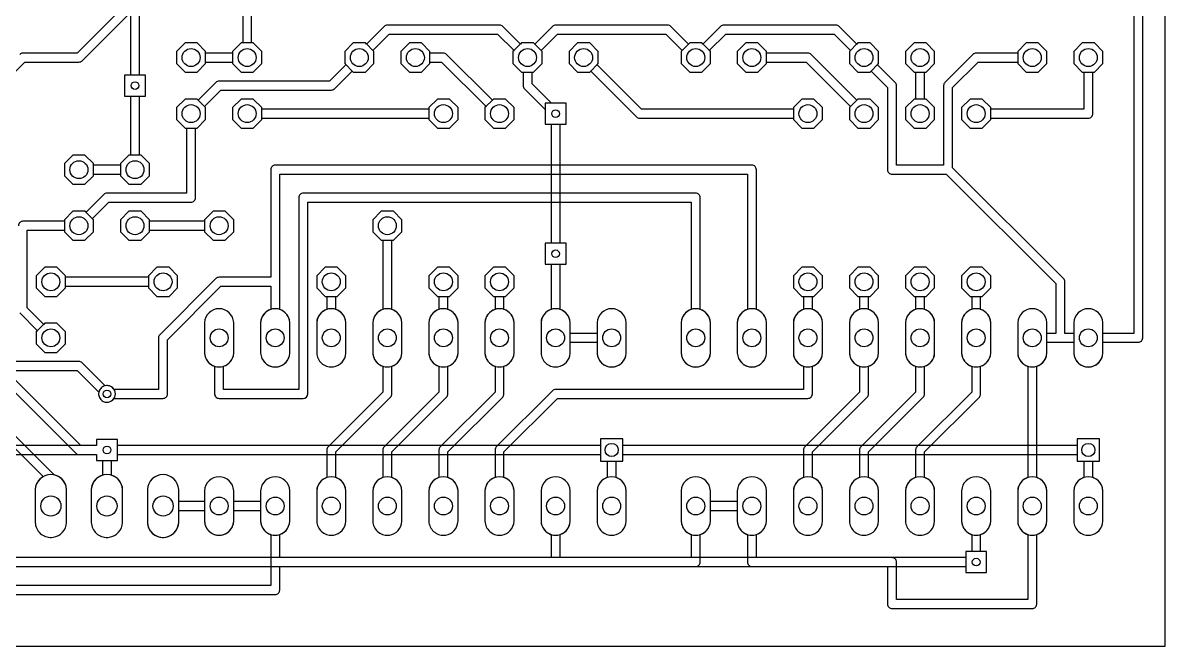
# Model space of a CAD drawing. Header units: millimetres. Extents: x 0 to 100, y -3 to 81.
# Drawn here: x 48.3 to 100, y -2.5 to 25.7 of the extents above; entities that cross this region are included whole.
import ezdxf

# ---------------------------------------------------------------- set-up
doc = ezdxf.new("R2010")
doc.units = ezdxf.units.MM

msp = doc.modelspace()

# ---------------------------------------------------------------- linework, layer by layer
at = {"layer": '16_copper'}
for points in [[(11.43, -0.203), (59.69, -0.203, 0.414214), (59.893, 0), (59.893, 1.067), (78.74, 1.067, 0.414214), (78.943, 1.27), (78.943, 2.521, 0.311802), (79.4, 3.117), (79.4, 3.607), (80.62, 3.607), (80.62, 3.117, 0.311802), (81.077, 2.521), (81.077, 1.27, 0.414214), (81.28, 1.067), (87.427, 1.067), (87.427, -0.635, 0.414214), (87.63, -0.838), (93.98, -0.838, 0.414214), (94.183, -0.635), (94.183, 2.521, 0.311802), (94.64, 3.117), (94.64, 4.503, 0.311802), (94.183, 5.099), (94.183, 10.141, 0.311802), (94.64, 10.737), (94.64, 11.227), (95.86, 11.227), (95.86, 10.737, 0.952079), (97.18, 10.737), (97.18, 11.227), (98.781, 11.227, 0.414214), (98.984, 11.43), (98.984, 78.74, 0.414214)], [(98.578, 78.537), (98.578, 11.633), (97.18, 11.633), (97.18, 12.123, 0.952079), (95.86, 12.123), (95.86, 11.633), (95.453, 11.633), (95.453, 13.97, 0.198912), (95.394, 14.114), (90.373, 19.134), (90.373, 22.776), (91.524, 23.927), (93.32, 23.927), (93.32, 23.856), (93.706, 23.47), (94.254, 23.47), (94.64, 23.856), (94.64, 24.404), (94.254, 24.79), (93.706, 24.79), (93.32, 24.404), (93.32, 24.333), (91.44, 24.333, 0.198912), (91.296, 24.274), (90.026, 23.004, 0.198912), (89.967, 22.86), (89.967, 19.253), (87.833, 19.253), (87.833, 22.86, 0.198912), (87.774, 23.004), (86.971, 23.807), (87.02, 23.856), (87.02, 24.404), (86.634, 24.79), (86.086, 24.79), (86.037, 24.741), (85.234, 25.544, 0.198912), (85.09, 25.603), (80.01, 25.603, 0.198912), (79.866, 25.544), (79.063, 24.741), (79.014, 24.79), (78.466, 24.79), (78.417, 24.741), (77.614, 25.544, 0.198912), (77.47, 25.603), (72.39, 25.603, 0.198912), (72.246, 25.544), (71.443, 24.741), (71.394, 24.79), (70.846, 24.79), (70.797, 24.741), (69.994, 25.544, 0.198912), (69.85, 25.603), (64.77, 25.603, 0.198912), (64.626, 25.544), (63.823, 24.741), (63.774, 24.79), (63.226, 24.79), (62.84, 24.404), (62.84, 23.856), (62.889, 23.807), (62.146, 23.063), (57.15, 23.063, 0.198912), (57.006, 23.004), (56.203, 22.201), (56.154, 22.25), (55.606, 22.25), (55.22, 21.864), (55.22, 21.316), (55.606, 20.93), (55.677, 20.93), (55.677, 17.983), (52.07, 17.983, 0.198912), (51.926, 17.924), (51.123, 17.121), (51.074, 17.17), (50.526, 17.17), (50.14, 16.784), (50.14, 16.713), (48.26, 16.713, 0.414214), (48.057, 16.51)], [(47.193, 22.776), (48.344, 23.927), (50.8, 23.927, 0.198912), (50.944, 23.986), (58.504, 31.547), (74.611, 31.547, 0.947182), (75.27, 31.918), (75.245, 31.961, 0.541741), (74.611, 31.953), (58.42, 31.953, 0.198912), (58.276, 31.894), (50.716, 24.333), (48.26, 24.333, 0.198912), (48.116, 24.274)], [(48.116, 12.556), (48.919, 11.753), (48.87, 11.704), (48.87, 11.156), (49.256, 10.77), (49.804, 10.77), (50.19, 11.156), (50.19, 11.704), (49.804, 12.09), (49.256, 12.09), (49.207, 12.041), (48.463, 12.784), (48.463, 16.307), (50.14, 16.307), (50.14, 16.236), (50.526, 15.85), (51.074, 15.85), (51.46, 16.236), (51.46, 16.784), (51.411, 16.833), (52.154, 17.577), (55.88, 17.577, 0.414214), (56.083, 17.78), (56.083, 20.93), (56.154, 20.93), (56.54, 21.316), (56.54, 21.864), (56.491, 21.913), (57.234, 22.657), (62.23, 22.657, 0.198912), (62.374, 22.716), (63.177, 23.519), (63.226, 23.47), (63.774, 23.47), (64.16, 23.856), (64.16, 24.404), (64.111, 24.453), (64.854, 25.197), (69.766, 25.197), (70.509, 24.453), (70.46, 24.404), (70.46, 23.856), (70.846, 23.47), (70.917, 23.47), (70.917, 22.86, 0.198912), (70.976, 22.716), (71.915, 21.778), (71.915, 21.115), (72.865, 21.115), (72.865, 22.065), (72.202, 22.065), (71.323, 22.944), (71.323, 23.47), (71.394, 23.47), (71.78, 23.856), (71.78, 24.404), (71.731, 24.453), (72.474, 25.197), (77.386, 25.197), (78.129, 24.453), (78.08, 24.404), (78.08, 23.856), (78.466, 23.47), (79.014, 23.47), (79.4, 23.856), (79.4, 24.404), (79.351, 24.453), (80.094, 25.197), (85.006, 25.197), (85.749, 24.453), (85.7, 24.404), (85.7, 23.856), (86.086, 23.47), (86.634, 23.47), (86.683, 23.519), (87.427, 22.776), (87.427, 19.05, 0.414214), (87.63, 18.847), (90.086, 18.847), (95.047, 13.886), (95.047, 11.633), (94.64, 11.633), (94.64, 12.123, 0.952079), (93.32, 12.123), (93.32, 10.737, 0.311802), (93.777, 10.141), (93.777, 5.099, 0.311802), (93.32, 4.503), (93.32, 3.117, 0.311802), (93.777, 2.521), (93.777, -0.432), (87.833, -0.432), (87.833, 1.27, 0.414214), (87.63, 1.473), (81.483, 1.473), (81.483, 2.521, 0.311802), (81.94, 3.117), (81.94, 4.503, 0.952079), (80.62, 4.503), (80.62, 4.013), (79.4, 4.013), (79.4, 4.503, 0.952079), (78.08, 4.503), (78.08, 3.117, 0.311802), (78.537, 2.521), (78.537, 1.473), (72.593, 1.473), (72.593, 2.521, 0.311802), (73.05, 3.117), (73.05, 4.503, 0.952079), (71.73, 4.503), (71.73, 3.117, 0.311802), (72.187, 2.521), (72.187, 1.473), (59.893, 1.473), (59.893, 2.521, 0.311802), (60.35, 3.117), (60.35, 4.503, 0.952079), (59.03, 4.503), (59.03, 4.013), (57.81, 4.013), (57.81, 4.503, 0.952079), (56.49, 4.503), (56.49, 4.013), (55.321, 4.013), (55.321, 4.556, 0.952081), (53.899, 4.556), (53.899, 3.064, 0.952081), (55.321, 3.064), (55.321, 3.607), (56.49, 3.607), (56.49, 3.117, 0.952079), (57.81, 3.117), (57.81, 3.607), (59.03, 3.607), (59.03, 3.117, 0.311802), (59.487, 2.521), (59.487, 0.203), (11.633, 0.203)], [(36.746, 20.117), (50.656, 6.206, 0.198912), (50.8, 6.147), (51.595, 6.147), (51.595, 5.875), (51.867, 5.875), (51.867, 5.203, 0.318114), (51.359, 4.556), (51.359, 3.064), (51.366, 2.994), (51.379, 2.926), (51.4, 2.859), (51.426, 2.794), (51.459, 2.733), (51.498, 2.675), (51.542, 2.621), (51.592, 2.571), (51.646, 2.527), (51.704, 2.488), (51.766, 2.455), (51.83, 2.428), (51.897, 2.408), (51.966, 2.394), (52.035, 2.388), (52.105, 2.388), (52.174, 2.394, 0.357806), (52.781, 3.064), (52.781, 4.556, 0.318114), (52.273, 5.203), (52.273, 5.875), (52.545, 5.875), (52.545, 6.825), (51.595, 6.825), (51.595, 6.553), (50.884, 6.553), (36.974, 20.464, 0.198912)], [(39.286, 15.037), (49.181, 5.141, 0.257875), (48.819, 4.556), (48.819, 3.064), (48.826, 2.994), (48.839, 2.926), (48.86, 2.859), (48.886, 2.794), (48.919, 2.733), (48.958, 2.675), (49.002, 2.621), (49.052, 2.571), (49.106, 2.527), (49.164, 2.488), (49.226, 2.455), (49.29, 2.428), (49.357, 2.408), (49.426, 2.394), (49.495, 2.388), (49.565, 2.388), (49.634, 2.394, 0.357806), (50.241, 3.064), (50.241, 4.556, 0.303348), (49.77, 5.192), (49.703, 5.212, 0.033504), (49.674, 5.224), (39.514, 15.384, 0.198912)]]:
    msp.add_lwpolyline(points, format="xyb", dxfattribs=at)
msp.add_lwpolyline([(58.217, 30.48), (58.217, 24.79), (58.146, 24.79), (57.76, 24.404), (57.76, 24.333), (56.54, 24.333), (56.54, 24.404), (56.154, 24.79), (55.606, 24.79), (55.22, 24.404), (55.22, 23.856), (55.606, 23.47), (56.154, 23.47), (56.54, 23.856), (56.54, 23.927), (57.76, 23.927), (57.76, 23.856), (58.146, 23.47), (58.694, 23.47), (59.08, 23.856), (59.08, 24.404), (58.694, 24.79), (58.623, 24.79), (58.623, 30.277)], dxfattribs=at)
for points in [[(70.51, 21.316), (70.51, 21.864), (70.124, 22.25), (69.576, 22.25), (69.527, 22.201), (67.454, 24.274, 0.198912), (67.31, 24.333), (66.7, 24.333), (66.7, 24.404), (66.314, 24.79), (65.766, 24.79), (65.38, 24.404), (65.38, 23.856), (65.766, 23.47), (66.314, 23.47), (66.7, 23.856), (66.7, 23.927), (67.226, 23.927), (69.239, 21.913), (69.19, 21.864), (69.19, 21.316), (69.576, 20.93), (70.124, 20.93)], [(84.48, 21.316), (84.48, 21.864), (84.094, 22.25), (83.546, 22.25), (83.16, 21.864), (83.16, 21.793), (76.284, 21.793), (74.271, 23.807), (74.32, 23.856), (74.32, 24.404), (73.934, 24.79), (73.386, 24.79), (73, 24.404), (73, 23.856), (73.386, 23.47), (73.934, 23.47), (73.983, 23.519), (76.056, 21.446, 0.198912), (76.2, 21.387), (83.16, 21.387), (83.16, 21.316), (83.546, 20.93), (84.094, 20.93)], [(87.02, 21.316), (87.02, 21.864), (86.634, 22.25), (86.086, 22.25), (86.037, 22.201), (83.964, 24.274, 0.198912), (83.82, 24.333), (81.94, 24.333), (81.94, 24.404), (81.554, 24.79), (81.006, 24.79), (80.62, 24.404), (80.62, 23.856), (81.006, 23.47), (81.554, 23.47), (81.94, 23.856), (81.94, 23.927), (83.736, 23.927), (85.749, 21.913), (85.7, 21.864), (85.7, 21.316), (86.086, 20.93), (86.634, 20.93)], [(92.1, 21.316), (92.1, 21.387), (96.52, 21.387, 0.414214), (96.723, 21.59), (96.723, 23.47), (96.794, 23.47), (97.18, 23.856), (97.18, 24.404), (96.794, 24.79), (96.246, 24.79), (95.86, 24.404), (95.86, 23.856), (96.246, 23.47), (96.317, 23.47), (96.317, 21.793), (92.1, 21.793), (92.1, 21.864), (91.714, 22.25), (91.166, 22.25), (90.78, 21.864), (90.78, 21.316), (91.166, 20.93), (91.714, 20.93)], [(52.144, 8.518, 0.204748), (52.389, 8.687), (54.61, 8.687, 0.414214), (54.813, 8.89), (54.813, 11.346), (57.234, 13.767), (59.487, 13.767), (59.487, 12.719, 0.311802), (59.03, 12.123), (59.03, 10.737, 0.952079), (60.35, 10.737), (60.35, 12.123, 0.311802), (59.893, 12.719), (59.893, 18.847), (81.077, 18.847), (81.077, 12.719, 0.311802), (80.62, 12.123), (80.62, 10.737, 0.952079), (81.94, 10.737), (81.94, 12.123, 0.311802), (81.483, 12.719), (81.483, 19.05, 0.414214), (81.28, 19.253), (59.69, 19.253, 0.414214), (59.487, 19.05), (59.487, 14.173), (57.15, 14.173, 0.198912), (57.006, 14.114), (54.466, 11.574, 0.198912), (54.407, 11.43), (54.407, 9.093), (52.389, 9.093), (52.385, 9.101), (52.355, 9.14), (52.32, 9.175), (52.281, 9.205), (52.238, 9.23), (52.192, 9.249), (52.144, 9.262), (52.095, 9.268), (52.045, 9.268), (51.996, 9.262), (51.948, 9.249), (51.902, 9.23), (51.859, 9.205), (51.82, 9.175), (51.785, 9.14), (51.755, 9.101), (51.73, 9.058), (51.711, 9.012), (51.698, 8.964), (51.692, 8.915), (51.692, 8.865), (51.698, 8.816), (51.711, 8.768), (51.73, 8.722), (51.755, 8.679), (51.785, 8.64), (51.82, 8.605), (51.859, 8.575), (51.902, 8.55), (51.948, 8.531), (51.996, 8.518), (52.045, 8.512), (52.095, 8.512)], [(60.961, 8.687, 0.413029), (61.163, 8.89), (61.163, 17.577), (78.537, 17.577), (78.537, 12.719, 0.311802), (78.08, 12.123), (78.08, 10.737, 0.952079), (79.4, 10.737), (79.4, 12.123, 0.311802), (78.943, 12.719), (78.943, 17.78, 0.414214), (78.74, 17.983), (60.96, 17.983, 0.414214), (60.757, 17.78), (60.757, 9.093), (57.353, 9.093), (57.353, 10.141, 0.311802), (57.81, 10.737), (57.81, 12.123, 0.952079), (56.49, 12.123), (56.49, 10.737, 0.311802), (56.947, 10.141), (56.947, 8.89, 0.414214), (57.15, 8.687), (60.96, 8.687)], [(62.327, 2.496, 0.357805), (62.89, 3.117), (62.89, 4.503, 0.311802), (62.433, 5.099), (62.433, 6.266), (64.914, 8.746, 0.198912), (64.973, 8.89), (64.973, 10.141, 0.311802), (65.43, 10.737), (65.43, 12.123, 0.311802), (64.973, 12.719), (64.973, 15.85), (65.044, 15.85), (65.43, 16.236), (65.43, 16.784), (65.044, 17.17), (64.496, 17.17), (64.11, 16.784), (64.11, 16.236), (64.496, 15.85), (64.567, 15.85), (64.567, 12.719, 0.311802), (64.11, 12.123), (64.11, 10.737, 0.311802), (64.567, 10.141), (64.567, 8.974), (62.086, 6.494, 0.198912), (62.027, 6.35), (62.027, 5.099, 0.311802), (61.57, 4.503), (61.57, 3.117), (61.576, 3.053), (61.589, 2.989), (61.607, 2.927), (61.632, 2.867), (61.663, 2.81), (61.699, 2.756), (61.74, 2.706), (61.786, 2.66), (61.836, 2.619), (61.89, 2.582), (61.947, 2.552), (62.007, 2.527), (62.069, 2.508), (62.133, 2.496), (62.198, 2.489), (62.262, 2.489)], [(72.487, 10.116, 0.357805), (73.05, 10.737), (73.05, 11.227), (74.27, 11.227), (74.27, 10.737, 0.952079), (75.59, 10.737), (75.59, 12.123, 0.952079), (74.27, 12.123), (74.27, 11.633), (73.05, 11.633), (73.05, 12.123, 0.311802), (72.593, 12.719), (72.593, 14.765), (72.865, 14.765), (72.865, 15.715), (71.915, 15.715), (71.915, 14.765), (72.187, 14.765), (72.187, 12.719, 0.311802), (71.73, 12.123), (71.73, 10.737), (71.736, 10.673), (71.749, 10.609), (71.767, 10.547), (71.792, 10.487), (71.823, 10.43), (71.859, 10.376), (71.9, 10.326), (71.946, 10.28), (71.996, 10.239), (72.05, 10.202), (72.107, 10.172), (72.167, 10.147), (72.229, 10.128), (72.293, 10.116), (72.358, 10.109), (72.422, 10.109)], [(62.327, 10.116, 0.357805), (62.89, 10.737), (62.89, 12.123, 0.311802), (62.433, 12.719), (62.433, 13.31), (62.504, 13.31), (62.89, 13.696), (62.89, 14.244), (62.504, 14.63), (61.956, 14.63), (61.57, 14.244), (61.57, 13.696), (61.956, 13.31), (62.027, 13.31), (62.027, 12.719, 0.311802), (61.57, 12.123), (61.57, 10.737), (61.576, 10.673), (61.589, 10.609), (61.607, 10.547), (61.632, 10.487), (61.663, 10.43), (61.699, 10.376), (61.74, 10.326), (61.786, 10.28), (61.836, 10.239), (61.89, 10.202), (61.947, 10.172), (62.007, 10.147), (62.069, 10.128), (62.133, 10.116), (62.198, 10.109), (62.262, 10.109)], [(64.867, 2.496, 0.357805), (65.43, 3.117), (65.43, 4.503, 0.311802), (64.973, 5.099), (64.973, 6.266), (67.454, 8.746, 0.198912), (67.513, 8.89), (67.513, 10.141, 0.311802), (67.97, 10.737), (67.97, 12.123, 0.311802), (67.513, 12.719), (67.513, 13.31), (67.584, 13.31), (67.97, 13.696), (67.97, 14.244), (67.584, 14.63), (67.036, 14.63), (66.65, 14.244), (66.65, 13.696), (67.036, 13.31), (67.107, 13.31), (67.107, 12.719, 0.311802), (66.65, 12.123), (66.65, 10.737, 0.311802), (67.107, 10.141), (67.107, 8.974), (64.626, 6.494, 0.198912), (64.567, 6.35), (64.567, 5.099, 0.311802), (64.11, 4.503), (64.11, 3.117), (64.116, 3.053), (64.129, 2.989), (64.147, 2.927), (64.172, 2.867), (64.203, 2.81), (64.239, 2.756), (64.28, 2.706), (64.326, 2.66), (64.376, 2.619), (64.43, 2.582), (64.487, 2.552), (64.547, 2.527), (64.609, 2.508), (64.673, 2.496), (64.738, 2.489), (64.802, 2.489)], [(67.407, 2.496, 0.357805), (67.97, 3.117), (67.97, 4.503, 0.311802), (67.513, 5.099), (67.513, 6.266), (69.994, 8.746, 0.198912), (70.053, 8.89), (70.053, 10.141, 0.311802), (70.51, 10.737), (70.51, 12.123, 0.311802), (70.053, 12.719), (70.053, 13.31), (70.124, 13.31), (70.51, 13.696), (70.51, 14.244), (70.124, 14.63), (69.576, 14.63), (69.19, 14.244), (69.19, 13.696), (69.576, 13.31), (69.647, 13.31), (69.647, 12.719, 0.311802), (69.19, 12.123), (69.19, 10.737, 0.311802), (69.647, 10.141), (69.647, 8.974), (67.166, 6.494, 0.198912), (67.107, 6.35), (67.107, 5.099, 0.311802), (66.65, 4.503), (66.65, 3.117), (66.656, 3.053), (66.669, 2.989), (66.687, 2.927), (66.712, 2.867), (66.743, 2.81), (66.779, 2.756), (66.82, 2.706), (66.866, 2.66), (66.916, 2.619), (66.97, 2.582), (67.027, 2.552), (67.087, 2.527), (67.149, 2.508), (67.213, 2.496), (67.278, 2.489), (67.342, 2.489)], [(69.947, 2.496, 0.357805), (70.51, 3.117), (70.51, 4.503, 0.311802), (70.053, 5.099), (70.053, 6.266), (72.474, 8.687), (83.82, 8.687, 0.414214), (84.023, 8.89), (84.023, 10.141, 0.311802), (84.48, 10.737), (84.48, 12.123, 0.311802), (84.023, 12.719), (84.023, 13.31), (84.094, 13.31), (84.48, 13.696), (84.48, 14.244), (84.094, 14.63), (83.546, 14.63), (83.16, 14.244), (83.16, 13.696), (83.546, 13.31), (83.617, 13.31), (83.617, 12.719, 0.311802), (83.16, 12.123), (83.16, 10.737, 0.311802), (83.617, 10.141), (83.617, 9.093), (72.39, 9.093, 0.198912), (72.246, 9.034), (69.706, 6.494, 0.198912), (69.647, 6.35), (69.647, 5.099, 0.311802), (69.19, 4.503), (69.19, 3.117), (69.196, 3.053), (69.209, 2.989), (69.227, 2.927), (69.252, 2.867), (69.283, 2.81), (69.319, 2.756), (69.36, 2.706), (69.406, 2.66), (69.456, 2.619), (69.51, 2.582), (69.567, 2.552), (69.627, 2.527), (69.689, 2.508), (69.753, 2.496), (69.818, 2.489), (69.882, 2.489)], [(83.917, 2.496, 0.357805), (84.48, 3.117), (84.48, 4.503, 0.311802), (84.023, 5.099), (84.023, 6.266), (86.504, 8.746, 0.198912), (86.563, 8.89), (86.563, 10.141, 0.311802), (87.02, 10.737), (87.02, 12.123, 0.311802), (86.563, 12.719), (86.563, 13.31), (86.634, 13.31), (87.02, 13.696), (87.02, 14.244), (86.634, 14.63), (86.086, 14.63), (85.7, 14.244), (85.7, 13.696), (86.086, 13.31), (86.157, 13.31), (86.157, 12.719, 0.311802), (85.7, 12.123), (85.7, 10.737, 0.311802), (86.157, 10.141), (86.157, 8.974), (83.676, 6.494, 0.198912), (83.617, 6.35), (83.617, 5.099, 0.311802), (83.16, 4.503), (83.16, 3.117), (83.166, 3.053), (83.179, 2.989), (83.197, 2.927), (83.222, 2.867), (83.253, 2.81), (83.289, 2.756), (83.33, 2.706), (83.376, 2.66), (83.426, 2.619), (83.48, 2.582), (83.537, 2.552), (83.597, 2.527), (83.659, 2.508), (83.723, 2.496), (83.788, 2.489), (83.852, 2.489)], [(86.457, 2.496, 0.357805), (87.02, 3.117), (87.02, 4.503, 0.311802), (86.563, 5.099), (86.563, 6.266), (89.044, 8.746, 0.198912), (89.103, 8.89), (89.103, 10.141, 0.311802), (89.56, 10.737), (89.56, 12.123, 0.311802), (89.103, 12.719), (89.103, 13.31), (89.174, 13.31), (89.56, 13.696), (89.56, 14.244), (89.174, 14.63), (88.626, 14.63), (88.24, 14.244), (88.24, 13.696), (88.626, 13.31), (88.697, 13.31), (88.697, 12.719, 0.311802), (88.24, 12.123), (88.24, 10.737, 0.311802), (88.697, 10.141), (88.697, 8.974), (86.216, 6.494, 0.198912), (86.157, 6.35), (86.157, 5.099, 0.311802), (85.7, 4.503), (85.7, 3.117), (85.706, 3.053), (85.719, 2.989), (85.737, 2.927), (85.762, 2.867), (85.793, 2.81), (85.829, 2.756), (85.87, 2.706), (85.916, 2.66), (85.966, 2.619), (86.02, 2.582), (86.077, 2.552), (86.137, 2.527), (86.199, 2.508), (86.263, 2.496), (86.328, 2.489), (86.392, 2.489)], [(88.997, 2.496, 0.357805), (89.56, 3.117), (89.56, 4.503, 0.311802), (89.103, 5.099), (89.103, 6.266), (91.584, 8.746, 0.198912), (91.643, 8.89), (91.643, 10.141, 0.311802), (92.1, 10.737), (92.1, 12.123, 0.311802), (91.643, 12.719), (91.643, 13.31), (91.714, 13.31), (92.1, 13.696), (92.1, 14.244), (91.714, 14.63), (91.166, 14.63), (90.78, 14.244), (90.78, 13.696), (91.166, 13.31), (91.237, 13.31), (91.237, 12.719, 0.311802), (90.78, 12.123), (90.78, 10.737, 0.311802), (91.237, 10.141), (91.237, 8.974), (88.756, 6.494, 0.198912), (88.697, 6.35), (88.697, 5.099, 0.311802), (88.24, 4.503), (88.24, 3.117), (88.246, 3.053), (88.259, 2.989), (88.277, 2.927), (88.302, 2.867), (88.333, 2.81), (88.369, 2.756), (88.41, 2.706), (88.456, 2.66), (88.506, 2.619), (88.56, 2.582), (88.617, 2.552), (88.677, 2.527), (88.739, 2.508), (88.803, 2.496), (88.868, 2.489), (88.932, 2.489)], [(75.027, 2.496, 0.357805), (75.59, 3.117), (75.59, 4.503, 0.311802), (75.133, 5.099), (75.133, 5.847), (75.433, 5.847), (75.433, 6.853), (74.427, 6.853), (74.427, 5.847), (74.727, 5.847), (74.727, 5.099, 0.311802), (74.27, 4.503), (74.27, 3.117), (74.276, 3.053), (74.289, 2.989), (74.307, 2.927), (74.332, 2.867), (74.363, 2.81), (74.399, 2.756), (74.44, 2.706), (74.486, 2.66), (74.536, 2.619), (74.59, 2.582), (74.647, 2.552), (74.707, 2.527), (74.769, 2.508), (74.833, 2.496), (74.898, 2.489), (74.962, 2.489)], [(96.617, 2.496, 0.357805), (97.18, 3.117), (97.18, 4.503, 0.311802), (96.723, 5.099), (96.723, 5.847), (97.023, 5.847), (97.023, 6.853), (96.017, 6.853), (96.017, 5.847), (96.317, 5.847), (96.317, 5.099, 0.311802), (95.86, 4.503), (95.86, 3.117), (95.866, 3.053), (95.879, 2.989), (95.897, 2.927), (95.922, 2.867), (95.953, 2.81), (95.989, 2.756), (96.03, 2.706), (96.076, 2.66), (96.126, 2.619), (96.18, 2.582), (96.237, 2.552), (96.297, 2.527), (96.359, 2.508), (96.423, 2.496), (96.488, 2.489), (96.552, 2.489)], [(91.915, 1.745), (91.643, 1.745), (91.643, 2.521, 0.311802), (92.1, 3.117), (92.1, 4.503, 0.952079), (90.78, 4.503), (90.78, 3.117, 0.311802), (91.237, 2.521), (91.237, 1.745), (90.965, 1.745), (90.965, 0.795), (91.915, 0.795)]]:
    msp.add_lwpolyline(points, format="xyb", close=True, dxfattribs=at)
for points in [[(89.56, 21.316), (89.56, 21.864), (89.174, 22.25), (89.103, 22.25), (89.103, 23.47), (89.174, 23.47), (89.56, 23.856), (89.56, 24.404), (89.174, 24.79), (88.626, 24.79), (88.24, 24.404), (88.24, 23.856), (88.626, 23.47), (88.697, 23.47), (88.697, 22.25), (88.626, 22.25), (88.24, 21.864), (88.24, 21.316), (88.626, 20.93), (89.174, 20.93)], [(51.46, 18.776), (51.46, 18.847), (52.68, 18.847), (52.68, 18.776), (53.066, 18.39), (53.614, 18.39), (54, 18.776), (54, 19.324), (53.614, 19.71), (53.543, 19.71), (53.543, 22.385), (53.815, 22.385), (53.815, 23.335), (52.865, 23.335), (52.865, 22.385), (53.137, 22.385), (53.137, 19.71), (53.066, 19.71), (52.68, 19.324), (52.68, 19.253), (51.46, 19.253), (51.46, 19.324), (51.074, 19.71), (50.526, 19.71), (50.14, 19.324), (50.14, 18.776), (50.526, 18.39), (51.074, 18.39)], [(59.08, 21.316), (59.08, 21.387), (66.65, 21.387), (66.65, 21.316), (67.036, 20.93), (67.584, 20.93), (67.97, 21.316), (67.97, 21.864), (67.584, 22.25), (67.036, 22.25), (66.65, 21.864), (66.65, 21.793), (59.08, 21.793), (59.08, 21.864), (58.694, 22.25), (58.146, 22.25), (57.76, 21.864), (57.76, 21.316), (58.146, 20.93), (58.694, 20.93)], [(54, 16.236), (54, 16.307), (56.49, 16.307), (56.49, 16.236), (56.876, 15.85), (57.424, 15.85), (57.81, 16.236), (57.81, 16.784), (57.424, 17.17), (56.876, 17.17), (56.49, 16.784), (56.49, 16.713), (54, 16.713), (54, 16.784), (53.614, 17.17), (53.066, 17.17), (52.68, 16.784), (52.68, 16.236), (53.066, 15.85), (53.614, 15.85)], [(50.19, 13.696), (50.19, 13.767), (53.95, 13.767), (53.95, 13.696), (54.336, 13.31), (54.884, 13.31), (55.27, 13.696), (55.27, 14.244), (54.884, 14.63), (54.336, 14.63), (53.95, 14.244), (53.95, 14.173), (50.19, 14.173), (50.19, 14.244), (49.804, 14.63), (49.256, 14.63), (48.87, 14.244), (48.87, 13.696), (49.256, 13.31), (49.804, 13.31)]]:
    msp.add_lwpolyline(points, close=True, dxfattribs=at)
at = {"layer": '1_copper'}
for points in [[(53.815, 23.335), (53.543, 23.335), (53.543, 36.355), (53.815, 36.355), (53.815, 37.305), (52.865, 37.305), (52.865, 36.355), (53.137, 36.355), (53.137, 23.335), (52.865, 23.335), (52.865, 22.385), (53.815, 22.385)], [(56.54, 23.856), (56.54, 24.404), (56.154, 24.79), (55.606, 24.79), (55.22, 24.404), (55.22, 23.856), (55.606, 23.47), (56.154, 23.47)], [(59.08, 23.856), (59.08, 24.404), (58.694, 24.79), (58.146, 24.79), (57.76, 24.404), (57.76, 23.856), (58.146, 23.47), (58.694, 23.47)], [(64.16, 23.856), (64.16, 24.404), (63.774, 24.79), (63.226, 24.79), (62.84, 24.404), (62.84, 23.856), (63.226, 23.47), (63.774, 23.47)], [(66.7, 23.856), (66.7, 24.404), (66.314, 24.79), (65.766, 24.79), (65.38, 24.404), (65.38, 23.856), (65.766, 23.47), (66.314, 23.47)], [(71.78, 23.856), (71.78, 24.404), (71.394, 24.79), (70.846, 24.79), (70.46, 24.404), (70.46, 23.856), (70.846, 23.47), (71.394, 23.47)], [(74.32, 23.856), (74.32, 24.404), (73.934, 24.79), (73.386, 24.79), (73, 24.404), (73, 23.856), (73.386, 23.47), (73.934, 23.47)], [(79.4, 23.856), (79.4, 24.404), (79.014, 24.79), (78.466, 24.79), (78.08, 24.404), (78.08, 23.856), (78.466, 23.47), (79.014, 23.47)], [(81.94, 23.856), (81.94, 24.404), (81.554, 24.79), (81.006, 24.79), (80.62, 24.404), (80.62, 23.856), (81.006, 23.47), (81.554, 23.47)], [(87.02, 23.856), (87.02, 24.404), (86.634, 24.79), (86.086, 24.79), (85.7, 24.404), (85.7, 23.856), (86.086, 23.47), (86.634, 23.47)], [(89.56, 23.856), (89.56, 24.404), (89.174, 24.79), (88.626, 24.79), (88.24, 24.404), (88.24, 23.856), (88.626, 23.47), (89.174, 23.47)], [(94.64, 23.856), (94.64, 24.404), (94.254, 24.79), (93.706, 24.79), (93.32, 24.404), (93.32, 23.856), (93.706, 23.47), (94.254, 23.47)], [(97.18, 23.856), (97.18, 24.404), (96.794, 24.79), (96.246, 24.79), (95.86, 24.404), (95.86, 23.856), (96.246, 23.47), (96.794, 23.47)], [(56.54, 21.316), (56.54, 21.864), (56.154, 22.25), (55.606, 22.25), (55.22, 21.864), (55.22, 21.316), (55.606, 20.93), (56.154, 20.93)], [(59.08, 21.316), (59.08, 21.864), (58.694, 22.25), (58.146, 22.25), (57.76, 21.864), (57.76, 21.316), (58.146, 20.93), (58.694, 20.93)], [(67.97, 21.316), (67.97, 21.864), (67.584, 22.25), (67.036, 22.25), (66.65, 21.864), (66.65, 21.316), (67.036, 20.93), (67.584, 20.93)], [(70.51, 21.316), (70.51, 21.864), (70.124, 22.25), (69.576, 22.25), (69.19, 21.864), (69.19, 21.316), (69.576, 20.93), (70.124, 20.93)], [(84.48, 21.316), (84.48, 21.864), (84.094, 22.25), (83.546, 22.25), (83.16, 21.864), (83.16, 21.316), (83.546, 20.93), (84.094, 20.93)], [(87.02, 21.316), (87.02, 21.864), (86.634, 22.25), (86.086, 22.25), (85.7, 21.864), (85.7, 21.316), (86.086, 20.93), (86.634, 20.93)], [(89.56, 21.316), (89.56, 21.864), (89.174, 22.25), (88.626, 22.25), (88.24, 21.864), (88.24, 21.316), (88.626, 20.93), (89.174, 20.93)], [(92.1, 21.316), (92.1, 21.864), (91.714, 22.25), (91.166, 22.25), (90.78, 21.864), (90.78, 21.316), (91.166, 20.93), (91.714, 20.93)], [(72.865, 15.715), (72.593, 15.715), (72.593, 21.115), (72.865, 21.115), (72.865, 22.065), (71.915, 22.065), (71.915, 21.115), (72.187, 21.115), (72.187, 15.715), (71.915, 15.715), (71.915, 14.765), (72.865, 14.765)], [(51.46, 18.776), (51.46, 19.324), (51.074, 19.71), (50.526, 19.71), (50.14, 19.324), (50.14, 18.776), (50.526, 18.39), (51.074, 18.39)], [(54, 18.776), (54, 19.324), (53.614, 19.71), (53.066, 19.71), (52.68, 19.324), (52.68, 18.776), (53.066, 18.39), (53.614, 18.39)], [(51.46, 16.236), (51.46, 16.784), (51.074, 17.17), (50.526, 17.17), (50.14, 16.784), (50.14, 16.236), (50.526, 15.85), (51.074, 15.85)], [(54, 16.236), (54, 16.784), (53.614, 17.17), (53.066, 17.17), (52.68, 16.784), (52.68, 16.236), (53.066, 15.85), (53.614, 15.85)], [(57.81, 16.236), (57.81, 16.784), (57.424, 17.17), (56.876, 17.17), (56.49, 16.784), (56.49, 16.236), (56.876, 15.85), (57.424, 15.85)], [(65.43, 16.236), (65.43, 16.784), (65.044, 17.17), (64.496, 17.17), (64.11, 16.784), (64.11, 16.236), (64.496, 15.85), (65.044, 15.85)], [(50.19, 13.696), (50.19, 14.244), (49.804, 14.63), (49.256, 14.63), (48.87, 14.244), (48.87, 13.696), (49.256, 13.31), (49.804, 13.31)], [(55.27, 13.696), (55.27, 14.244), (54.884, 14.63), (54.336, 14.63), (53.95, 14.244), (53.95, 13.696), (54.336, 13.31), (54.884, 13.31)], [(62.89, 13.696), (62.89, 14.244), (62.504, 14.63), (61.956, 14.63), (61.57, 14.244), (61.57, 13.696), (61.956, 13.31), (62.504, 13.31)], [(67.97, 13.696), (67.97, 14.244), (67.584, 14.63), (67.036, 14.63), (66.65, 14.244), (66.65, 13.696), (67.036, 13.31), (67.584, 13.31)], [(70.51, 13.696), (70.51, 14.244), (70.124, 14.63), (69.576, 14.63), (69.19, 14.244), (69.19, 13.696), (69.576, 13.31), (70.124, 13.31)], [(84.48, 13.696), (84.48, 14.244), (84.094, 14.63), (83.546, 14.63), (83.16, 14.244), (83.16, 13.696), (83.546, 13.31), (84.094, 13.31)], [(87.02, 13.696), (87.02, 14.244), (86.634, 14.63), (86.086, 14.63), (85.7, 14.244), (85.7, 13.696), (86.086, 13.31), (86.634, 13.31)], [(89.56, 13.696), (89.56, 14.244), (89.174, 14.63), (88.626, 14.63), (88.24, 14.244), (88.24, 13.696), (88.626, 13.31), (89.174, 13.31)], [(92.1, 13.696), (92.1, 14.244), (91.714, 14.63), (91.166, 14.63), (90.78, 14.244), (90.78, 13.696), (91.166, 13.31), (91.714, 13.31)], [(50.19, 11.156), (50.19, 11.704), (49.804, 12.09), (49.256, 12.09), (48.87, 11.704), (48.87, 11.156), (49.256, 10.77), (49.804, 10.77)]]:
    msp.add_lwpolyline(points, close=True, dxfattribs=at)
for points in [[(91.915, 1.745), (90.965, 1.745), (90.965, 1.473), (1.473, 1.473), (1.473, 16.426), (3.622, 18.575), (4.285, 18.575), (4.285, 19.525), (3.335, 19.525), (3.335, 18.862), (1.126, 16.654, 0.198912), (1.067, 16.51), (1.067, 1.27, 0.414214), (1.27, 1.067), (90.965, 1.067), (90.965, 0.795), (91.915, 0.795)], [(57.247, 10.116, 0.357805), (57.81, 10.737), (57.81, 12.123, 0.952079), (56.49, 12.123), (56.49, 10.737), (56.496, 10.673), (56.509, 10.609), (56.527, 10.547), (56.552, 10.487), (56.583, 10.43), (56.619, 10.376), (56.66, 10.326), (56.706, 10.28), (56.756, 10.239), (56.81, 10.202), (56.867, 10.172), (56.927, 10.147), (56.989, 10.128), (57.053, 10.116), (57.118, 10.109), (57.182, 10.109)], [(59.787, 10.116, 0.357805), (60.35, 10.737), (60.35, 12.123, 0.952079), (59.03, 12.123), (59.03, 10.737), (59.036, 10.673), (59.049, 10.609), (59.067, 10.547), (59.092, 10.487), (59.123, 10.43), (59.159, 10.376), (59.2, 10.326), (59.246, 10.28), (59.296, 10.239), (59.35, 10.202), (59.407, 10.172), (59.467, 10.147), (59.529, 10.128), (59.593, 10.116), (59.658, 10.109), (59.722, 10.109)], [(62.327, 10.116, 0.357805), (62.89, 10.737), (62.89, 12.123, 0.952079), (61.57, 12.123), (61.57, 10.737), (61.576, 10.673), (61.589, 10.609), (61.607, 10.547), (61.632, 10.487), (61.663, 10.43), (61.699, 10.376), (61.74, 10.326), (61.786, 10.28), (61.836, 10.239), (61.89, 10.202), (61.947, 10.172), (62.007, 10.147), (62.069, 10.128), (62.133, 10.116), (62.198, 10.109), (62.262, 10.109)], [(64.867, 10.116, 0.357805), (65.43, 10.737), (65.43, 12.123, 0.952079), (64.11, 12.123), (64.11, 10.737), (64.116, 10.673), (64.129, 10.609), (64.147, 10.547), (64.172, 10.487), (64.203, 10.43), (64.239, 10.376), (64.28, 10.326), (64.326, 10.28), (64.376, 10.239), (64.43, 10.202), (64.487, 10.172), (64.547, 10.147), (64.609, 10.128), (64.673, 10.116), (64.738, 10.109), (64.802, 10.109)], [(67.407, 10.116, 0.357805), (67.97, 10.737), (67.97, 12.123, 0.952079), (66.65, 12.123), (66.65, 10.737), (66.656, 10.673), (66.669, 10.609), (66.687, 10.547), (66.712, 10.487), (66.743, 10.43), (66.779, 10.376), (66.82, 10.326), (66.866, 10.28), (66.916, 10.239), (66.97, 10.202), (67.027, 10.172), (67.087, 10.147), (67.149, 10.128), (67.213, 10.116), (67.278, 10.109), (67.342, 10.109)], [(69.947, 10.116, 0.357805), (70.51, 10.737), (70.51, 12.123, 0.952079), (69.19, 12.123), (69.19, 10.737), (69.196, 10.673), (69.209, 10.609), (69.227, 10.547), (69.252, 10.487), (69.283, 10.43), (69.319, 10.376), (69.36, 10.326), (69.406, 10.28), (69.456, 10.239), (69.51, 10.202), (69.567, 10.172), (69.627, 10.147), (69.689, 10.128), (69.753, 10.116), (69.818, 10.109), (69.882, 10.109)], [(72.487, 10.116, 0.357805), (73.05, 10.737), (73.05, 12.123, 0.952079), (71.73, 12.123), (71.73, 10.737), (71.736, 10.673), (71.749, 10.609), (71.767, 10.547), (71.792, 10.487), (71.823, 10.43), (71.859, 10.376), (71.9, 10.326), (71.946, 10.28), (71.996, 10.239), (72.05, 10.202), (72.107, 10.172), (72.167, 10.147), (72.229, 10.128), (72.293, 10.116), (72.358, 10.109), (72.422, 10.109)], [(75.027, 10.116, 0.357805), (75.59, 10.737), (75.59, 12.123, 0.952079), (74.27, 12.123), (74.27, 10.737), (74.276, 10.673), (74.289, 10.609), (74.307, 10.547), (74.332, 10.487), (74.363, 10.43), (74.399, 10.376), (74.44, 10.326), (74.486, 10.28), (74.536, 10.239), (74.59, 10.202), (74.647, 10.172), (74.707, 10.147), (74.769, 10.128), (74.833, 10.116), (74.898, 10.109), (74.962, 10.109)], [(78.837, 10.116, 0.357805), (79.4, 10.737), (79.4, 12.123, 0.952079), (78.08, 12.123), (78.08, 10.737), (78.086, 10.673), (78.099, 10.609), (78.117, 10.547), (78.142, 10.487), (78.173, 10.43), (78.209, 10.376), (78.25, 10.326), (78.296, 10.28), (78.346, 10.239), (78.4, 10.202), (78.457, 10.172), (78.517, 10.147), (78.579, 10.128), (78.643, 10.116), (78.708, 10.109), (78.772, 10.109)], [(81.377, 10.116, 0.357805), (81.94, 10.737), (81.94, 12.123, 0.952079), (80.62, 12.123), (80.62, 10.737), (80.626, 10.673), (80.639, 10.609), (80.657, 10.547), (80.682, 10.487), (80.713, 10.43), (80.749, 10.376), (80.79, 10.326), (80.836, 10.28), (80.886, 10.239), (80.94, 10.202), (80.997, 10.172), (81.057, 10.147), (81.119, 10.128), (81.183, 10.116), (81.248, 10.109), (81.312, 10.109)], [(83.917, 10.116, 0.357805), (84.48, 10.737), (84.48, 12.123, 0.952079), (83.16, 12.123), (83.16, 10.737), (83.166, 10.673), (83.179, 10.609), (83.197, 10.547), (83.222, 10.487), (83.253, 10.43), (83.289, 10.376), (83.33, 10.326), (83.376, 10.28), (83.426, 10.239), (83.48, 10.202), (83.537, 10.172), (83.597, 10.147), (83.659, 10.128), (83.723, 10.116), (83.788, 10.109), (83.852, 10.109)], [(86.457, 10.116, 0.357805), (87.02, 10.737), (87.02, 12.123, 0.952079), (85.7, 12.123), (85.7, 10.737), (85.706, 10.673), (85.719, 10.609), (85.737, 10.547), (85.762, 10.487), (85.793, 10.43), (85.829, 10.376), (85.87, 10.326), (85.916, 10.28), (85.966, 10.239), (86.02, 10.202), (86.077, 10.172), (86.137, 10.147), (86.199, 10.128), (86.263, 10.116), (86.328, 10.109), (86.392, 10.109)], [(88.997, 10.116, 0.357805), (89.56, 10.737), (89.56, 12.123, 0.952079), (88.24, 12.123), (88.24, 10.737), (88.246, 10.673), (88.259, 10.609), (88.277, 10.547), (88.302, 10.487), (88.333, 10.43), (88.369, 10.376), (88.41, 10.326), (88.456, 10.28), (88.506, 10.239), (88.56, 10.202), (88.617, 10.172), (88.677, 10.147), (88.739, 10.128), (88.803, 10.116), (88.868, 10.109), (88.932, 10.109)], [(91.537, 10.116, 0.357805), (92.1, 10.737), (92.1, 12.123, 0.952079), (90.78, 12.123), (90.78, 10.737), (90.786, 10.673), (90.799, 10.609), (90.817, 10.547), (90.842, 10.487), (90.873, 10.43), (90.909, 10.376), (90.95, 10.326), (90.996, 10.28), (91.046, 10.239), (91.1, 10.202), (91.157, 10.172), (91.217, 10.147), (91.279, 10.128), (91.343, 10.116), (91.408, 10.109), (91.472, 10.109)], [(94.077, 10.116, 0.357805), (94.64, 10.737), (94.64, 12.123, 0.952079), (93.32, 12.123), (93.32, 10.737), (93.326, 10.673), (93.339, 10.609), (93.357, 10.547), (93.382, 10.487), (93.413, 10.43), (93.449, 10.376), (93.49, 10.326), (93.536, 10.28), (93.586, 10.239), (93.64, 10.202), (93.697, 10.172), (93.757, 10.147), (93.819, 10.128), (93.883, 10.116), (93.948, 10.109), (94.012, 10.109)], [(96.617, 10.116, 0.357805), (97.18, 10.737), (97.18, 12.123, 0.952079), (95.86, 12.123), (95.86, 10.737), (95.866, 10.673), (95.879, 10.609), (95.897, 10.547), (95.922, 10.487), (95.953, 10.43), (95.989, 10.376), (96.03, 10.326), (96.076, 10.28), (96.126, 10.239), (96.18, 10.202), (96.237, 10.172), (96.297, 10.147), (96.359, 10.128), (96.423, 10.116), (96.488, 10.109), (96.552, 10.109)], [(49.634, 2.394, 0.357806), (50.241, 3.064), (50.241, 4.556, 0.952081), (48.819, 4.556), (48.819, 3.064), (48.826, 2.994), (48.839, 2.926), (48.86, 2.859), (48.886, 2.794), (48.919, 2.733), (48.958, 2.675), (49.002, 2.621), (49.052, 2.571), (49.106, 2.527), (49.164, 2.488), (49.226, 2.455), (49.29, 2.428), (49.357, 2.408), (49.426, 2.394), (49.495, 2.388), (49.565, 2.388)], [(52.174, 2.394, 0.357806), (52.781, 3.064), (52.781, 4.556, 0.952081), (51.359, 4.556), (51.359, 3.064), (51.366, 2.994), (51.379, 2.926), (51.4, 2.859), (51.426, 2.794), (51.459, 2.733), (51.498, 2.675), (51.542, 2.621), (51.592, 2.571), (51.646, 2.527), (51.704, 2.488), (51.766, 2.455), (51.83, 2.428), (51.897, 2.408), (51.966, 2.394), (52.035, 2.388), (52.105, 2.388)], [(54.714, 2.394, 0.357806), (55.321, 3.064), (55.321, 4.556, 0.952081), (53.899, 4.556), (53.899, 3.064), (53.906, 2.994), (53.919, 2.926), (53.94, 2.859), (53.966, 2.794), (53.999, 2.733), (54.038, 2.675), (54.082, 2.621), (54.132, 2.571), (54.186, 2.527), (54.244, 2.488), (54.306, 2.455), (54.37, 2.428), (54.437, 2.408), (54.506, 2.394), (54.575, 2.388), (54.645, 2.388)], [(57.247, 2.496, 0.357805), (57.81, 3.117), (57.81, 4.503, 0.952079), (56.49, 4.503), (56.49, 3.117), (56.496, 3.053), (56.509, 2.989), (56.527, 2.927), (56.552, 2.867), (56.583, 2.81), (56.619, 2.756), (56.66, 2.706), (56.706, 2.66), (56.756, 2.619), (56.81, 2.582), (56.867, 2.552), (56.927, 2.527), (56.989, 2.508), (57.053, 2.496), (57.118, 2.489), (57.182, 2.489)], [(59.787, 2.496, 0.357805), (60.35, 3.117), (60.35, 4.503, 0.952079), (59.03, 4.503), (59.03, 3.117), (59.036, 3.053), (59.049, 2.989), (59.067, 2.927), (59.092, 2.867), (59.123, 2.81), (59.159, 2.756), (59.2, 2.706), (59.246, 2.66), (59.296, 2.619), (59.35, 2.582), (59.407, 2.552), (59.467, 2.527), (59.529, 2.508), (59.593, 2.496), (59.658, 2.489), (59.722, 2.489)], [(62.327, 2.496, 0.357805), (62.89, 3.117), (62.89, 4.503, 0.952079), (61.57, 4.503), (61.57, 3.117), (61.576, 3.053), (61.589, 2.989), (61.607, 2.927), (61.632, 2.867), (61.663, 2.81), (61.699, 2.756), (61.74, 2.706), (61.786, 2.66), (61.836, 2.619), (61.89, 2.582), (61.947, 2.552), (62.007, 2.527), (62.069, 2.508), (62.133, 2.496), (62.198, 2.489), (62.262, 2.489)], [(64.867, 2.496, 0.357805), (65.43, 3.117), (65.43, 4.503, 0.952079), (64.11, 4.503), (64.11, 3.117), (64.116, 3.053), (64.129, 2.989), (64.147, 2.927), (64.172, 2.867), (64.203, 2.81), (64.239, 2.756), (64.28, 2.706), (64.326, 2.66), (64.376, 2.619), (64.43, 2.582), (64.487, 2.552), (64.547, 2.527), (64.609, 2.508), (64.673, 2.496), (64.738, 2.489), (64.802, 2.489)], [(67.407, 2.496, 0.357805), (67.97, 3.117), (67.97, 4.503, 0.952079), (66.65, 4.503), (66.65, 3.117), (66.656, 3.053), (66.669, 2.989), (66.687, 2.927), (66.712, 2.867), (66.743, 2.81), (66.779, 2.756), (66.82, 2.706), (66.866, 2.66), (66.916, 2.619), (66.97, 2.582), (67.027, 2.552), (67.087, 2.527), (67.149, 2.508), (67.213, 2.496), (67.278, 2.489), (67.342, 2.489)], [(69.947, 2.496, 0.357805), (70.51, 3.117), (70.51, 4.503, 0.952079), (69.19, 4.503), (69.19, 3.117), (69.196, 3.053), (69.209, 2.989), (69.227, 2.927), (69.252, 2.867), (69.283, 2.81), (69.319, 2.756), (69.36, 2.706), (69.406, 2.66), (69.456, 2.619), (69.51, 2.582), (69.567, 2.552), (69.627, 2.527), (69.689, 2.508), (69.753, 2.496), (69.818, 2.489), (69.882, 2.489)], [(72.487, 2.496, 0.357805), (73.05, 3.117), (73.05, 4.503, 0.952079), (71.73, 4.503), (71.73, 3.117), (71.736, 3.053), (71.749, 2.989), (71.767, 2.927), (71.792, 2.867), (71.823, 2.81), (71.859, 2.756), (71.9, 2.706), (71.946, 2.66), (71.996, 2.619), (72.05, 2.582), (72.107, 2.552), (72.167, 2.527), (72.229, 2.508), (72.293, 2.496), (72.358, 2.489), (72.422, 2.489)], [(75.027, 2.496, 0.357805), (75.59, 3.117), (75.59, 4.503, 0.952079), (74.27, 4.503), (74.27, 3.117), (74.276, 3.053), (74.289, 2.989), (74.307, 2.927), (74.332, 2.867), (74.363, 2.81), (74.399, 2.756), (74.44, 2.706), (74.486, 2.66), (74.536, 2.619), (74.59, 2.582), (74.647, 2.552), (74.707, 2.527), (74.769, 2.508), (74.833, 2.496), (74.898, 2.489), (74.962, 2.489)], [(78.837, 2.496, 0.357805), (79.4, 3.117), (79.4, 4.503, 0.952079), (78.08, 4.503), (78.08, 3.117), (78.086, 3.053), (78.099, 2.989), (78.117, 2.927), (78.142, 2.867), (78.173, 2.81), (78.209, 2.756), (78.25, 2.706), (78.296, 2.66), (78.346, 2.619), (78.4, 2.582), (78.457, 2.552), (78.517, 2.527), (78.579, 2.508), (78.643, 2.496), (78.708, 2.489), (78.772, 2.489)], [(81.377, 2.496, 0.357805), (81.94, 3.117), (81.94, 4.503, 0.952079), (80.62, 4.503), (80.62, 3.117), (80.626, 3.053), (80.639, 2.989), (80.657, 2.927), (80.682, 2.867), (80.713, 2.81), (80.749, 2.756), (80.79, 2.706), (80.836, 2.66), (80.886, 2.619), (80.94, 2.582), (80.997, 2.552), (81.057, 2.527), (81.119, 2.508), (81.183, 2.496), (81.248, 2.489), (81.312, 2.489)], [(83.917, 2.496, 0.357805), (84.48, 3.117), (84.48, 4.503, 0.952079), (83.16, 4.503), (83.16, 3.117), (83.166, 3.053), (83.179, 2.989), (83.197, 2.927), (83.222, 2.867), (83.253, 2.81), (83.289, 2.756), (83.33, 2.706), (83.376, 2.66), (83.426, 2.619), (83.48, 2.582), (83.537, 2.552), (83.597, 2.527), (83.659, 2.508), (83.723, 2.496), (83.788, 2.489), (83.852, 2.489)], [(86.457, 2.496, 0.357805), (87.02, 3.117), (87.02, 4.503, 0.952079), (85.7, 4.503), (85.7, 3.117), (85.706, 3.053), (85.719, 2.989), (85.737, 2.927), (85.762, 2.867), (85.793, 2.81), (85.829, 2.756), (85.87, 2.706), (85.916, 2.66), (85.966, 2.619), (86.02, 2.582), (86.077, 2.552), (86.137, 2.527), (86.199, 2.508), (86.263, 2.496), (86.328, 2.489), (86.392, 2.489)], [(88.997, 2.496, 0.357805), (89.56, 3.117), (89.56, 4.503, 0.952079), (88.24, 4.503), (88.24, 3.117), (88.246, 3.053), (88.259, 2.989), (88.277, 2.927), (88.302, 2.867), (88.333, 2.81), (88.369, 2.756), (88.41, 2.706), (88.456, 2.66), (88.506, 2.619), (88.56, 2.582), (88.617, 2.552), (88.677, 2.527), (88.739, 2.508), (88.803, 2.496), (88.868, 2.489), (88.932, 2.489)], [(91.537, 2.496, 0.357805), (92.1, 3.117), (92.1, 4.503, 0.952079), (90.78, 4.503), (90.78, 3.117), (90.786, 3.053), (90.799, 2.989), (90.817, 2.927), (90.842, 2.867), (90.873, 2.81), (90.909, 2.756), (90.95, 2.706), (90.996, 2.66), (91.046, 2.619), (91.1, 2.582), (91.157, 2.552), (91.217, 2.527), (91.279, 2.508), (91.343, 2.496), (91.408, 2.489), (91.472, 2.489)], [(94.077, 2.496, 0.357805), (94.64, 3.117), (94.64, 4.503, 0.952079), (93.32, 4.503), (93.32, 3.117), (93.326, 3.053), (93.339, 2.989), (93.357, 2.927), (93.382, 2.867), (93.413, 2.81), (93.449, 2.756), (93.49, 2.706), (93.536, 2.66), (93.586, 2.619), (93.64, 2.582), (93.697, 2.552), (93.757, 2.527), (93.819, 2.508), (93.883, 2.496), (93.948, 2.489), (94.012, 2.489)], [(96.617, 2.496, 0.357805), (97.18, 3.117), (97.18, 4.503, 0.952079), (95.86, 4.503), (95.86, 3.117), (95.866, 3.053), (95.879, 2.989), (95.897, 2.927), (95.922, 2.867), (95.953, 2.81), (95.989, 2.756), (96.03, 2.706), (96.076, 2.66), (96.126, 2.619), (96.18, 2.582), (96.237, 2.552), (96.297, 2.527), (96.359, 2.508), (96.423, 2.496), (96.488, 2.489), (96.552, 2.489)]]:
    msp.add_lwpolyline(points, format="xyb", close=True, dxfattribs=at)
for points in [[(8.89, 9.957), (50.716, 9.957), (51.7, 8.972), (51.698, 8.964), (51.692, 8.915), (51.692, 8.865), (51.698, 8.816), (51.711, 8.768), (51.73, 8.722), (51.755, 8.679), (51.785, 8.64), (51.82, 8.605), (51.859, 8.575), (51.902, 8.55), (51.948, 8.531), (51.996, 8.518), (52.045, 8.512), (52.095, 8.512), (52.144, 8.518, 1), (51.996, 9.262), (51.988, 9.26), (50.944, 10.304, 0.198912), (50.8, 10.363), (8.974, 10.363)], [(37.813, 6.147), (51.595, 6.147), (51.595, 5.875), (52.545, 5.875), (52.545, 6.147), (74.427, 6.147), (74.427, 5.847), (75.433, 5.847), (75.433, 6.147), (96.017, 6.147), (96.017, 5.847), (97.023, 5.847), (97.023, 6.853), (96.017, 6.853), (96.017, 6.553), (75.433, 6.553), (75.433, 6.853), (74.427, 6.853), (74.427, 6.553), (52.545, 6.553), (52.545, 6.825), (51.595, 6.825), (51.595, 6.553), (37.729, 6.553, 0.198912)]]:
    msp.add_lwpolyline(points, format="xyb", dxfattribs=at)
at = {"layer": 'drills_PTH'}
for centre, radius in [((55.88, 24.13), 0.406), ((58.42, 24.13), 0.406), ((63.5, 24.13), 0.406), ((66.04, 24.13), 0.406), ((71.12, 24.13), 0.406), ((73.66, 24.13), 0.406), ((78.74, 24.13), 0.406), ((81.28, 24.13), 0.406), ((86.36, 24.13), 0.406), ((88.9, 24.13), 0.406), ((93.98, 24.13), 0.406), ((96.52, 24.13), 0.406), ((55.88, 21.59), 0.406), ((58.42, 21.59), 0.406), ((67.31, 21.59), 0.406), ((69.85, 21.59), 0.406), ((83.82, 21.59), 0.406), ((86.36, 21.59), 0.406), ((88.9, 21.59), 0.406), ((91.44, 21.59), 0.406), ((50.8, 19.05), 0.406), ((53.34, 19.05), 0.406), ((50.8, 16.51), 0.406), ((53.34, 16.51), 0.406), ((57.15, 16.51), 0.406), ((64.77, 16.51), 0.406), ((49.53, 13.97), 0.406), ((54.61, 13.97), 0.406), ((62.23, 13.97), 0.406), ((67.31, 13.97), 0.406), ((69.85, 13.97), 0.406), ((83.82, 13.97), 0.406), ((86.36, 13.97), 0.406), ((88.9, 13.97), 0.406), ((91.44, 13.97), 0.406), ((49.53, 11.43), 0.406), ((57.15, 11.43), 0.406), ((59.69, 11.43), 0.406), ((62.23, 11.43), 0.406), ((64.77, 11.43), 0.406), ((67.31, 11.43), 0.406), ((69.85, 11.43), 0.406), ((72.39, 11.43), 0.406), ((74.93, 11.43), 0.406), ((78.74, 11.43), 0.406), ((81.28, 11.43), 0.406), ((83.82, 11.43), 0.406), ((86.36, 11.43), 0.406), ((88.9, 11.43), 0.406), ((91.44, 11.43), 0.406), ((93.98, 11.43), 0.406), ((96.52, 11.43), 0.406), ((49.53, 3.81), 0.457), ((52.07, 3.81), 0.457), ((54.61, 3.81), 0.457), ((57.15, 3.81), 0.406), ((59.69, 3.81), 0.406), ((62.23, 3.81), 0.406), ((64.77, 3.81), 0.406), ((67.31, 3.81), 0.406), ((69.85, 3.81), 0.406), ((72.39, 3.81), 0.406), ((74.93, 3.81), 0.406), ((78.74, 3.81), 0.406), ((81.28, 3.81), 0.406), ((83.82, 3.81), 0.406), ((86.36, 3.81), 0.406), ((88.9, 3.81), 0.406), ((91.44, 3.81), 0.406), ((93.98, 3.81), 0.406), ((96.52, 3.81), 0.406)]:
    msp.add_circle(centre, radius, dxfattribs=at)
at = {"layer": 'drills_via_1_16'}
for centre, radius in [((53.34, 22.86), 0.175), ((53.34, 22.86), 0.175), ((72.39, 21.59), 0.175), ((72.39, 15.24), 0.175), ((52.07, 8.89), 0.175), ((52.07, 6.35), 0.175), ((52.07, 6.35), 0.175), ((74.93, 6.35), 0.3), ((96.52, 6.35), 0.3), ((91.44, 1.27), 0.175), ((91.44, 1.27), 0.175)]:
    msp.add_circle(centre, radius, dxfattribs=at)
at = {"layer": 'outline'}
msp.add_lwpolyline([(0, -2.54), (100, -2.54), (100, 81.27), (0, 81.27), (0, -2.54)], close=True, dxfattribs=at)

doc.saveas('drawing.dxf')
